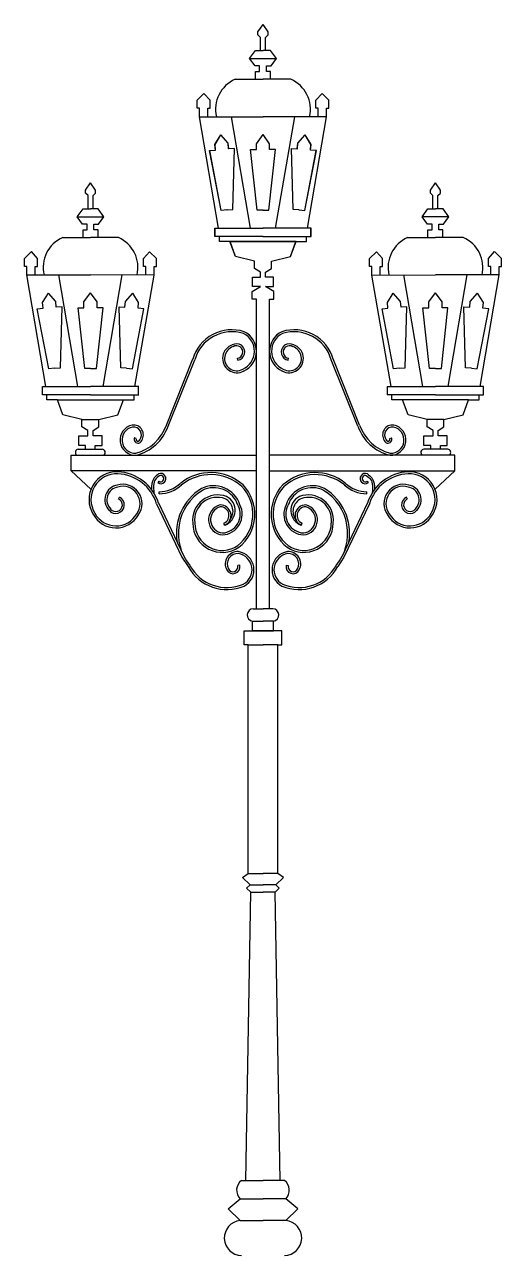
# Model space of a CAD drawing. Header units: millimetres. Extents: x 1931 to 30327, y -2374 to 17555.
# Drawn here: x 7411 to 8612, y 14453 to 17555 of the extents above; entities that cross this region are included whole.
import ezdxf

# ---------------------------------------------------------------- set-up
doc = ezdxf.new("R2010")
doc.units = ezdxf.units.MM

msp = doc.modelspace()

# ---------------------------------------------------------------- linework, layer by layer
at = {"color": 4, "linetype": 'ByBlock', "lineweight": -2}
for p, q in [((7998.6, 17537.2), (8011.4, 17555.2)), ((7998.6, 17529.1), (7998.6, 17537.2)), ((8005, 17523.1), (7998.6, 17529.1)), ((8024.2, 17537.2), (8011.4, 17555.2)), ((8017.8, 17523.1), (8024.2, 17529)), ((8024.2, 17529), (8024.2, 17537.2)), ((8005, 17509.5), (8005, 17523.1)), ((8005, 17489.8), (8005, 17509.5)), ((8017.7, 17489.8), (8017.8, 17509.5)), ((8017.8, 17509.5), (8017.8, 17523.1)), ((7977.5, 17469.8), (7992.4, 17489.8)), ((7991.2, 17450.9), (7977.5, 17469.8)), ((7977.5, 17469.8), (8045.2, 17469.8)), ((7992.4, 17489.8), (8011.3, 17489.8)), ((8030.4, 17489.8), (8011.5, 17489.8)), ((8045.2, 17469.8), (8030.4, 17489.8)), ((8031.5, 17450.9), (8045.2, 17469.8)), ((8002.8, 17450.9), (7991.2, 17450.9)), ((7992.5, 17417.4), (7992.5, 17437.1)), ((7992.5, 17437.1), (8002.8, 17437.1)), ((8002.8, 17437.1), (8002.8, 17450.9)), ((8019.9, 17437.1), (8019.9, 17450.9)), ((8019.9, 17450.9), (8031.5, 17450.9)), ((8030.2, 17437.1), (8019.9, 17437.1)), ((8030.2, 17417.4), (8030.2, 17437.1)), ((7941.2, 17417.4), (8011.3, 17417.4)), ((8081.5, 17417.3), (8011.4, 17417.4)), ((7862.5, 17381.8), (7845.2, 17365)), ((7878, 17365), (7862.5, 17381.8)), ((8144.7, 17364.9), (8160.1, 17381.7)), ((8160.1, 17381.7), (8177.4, 17364.8)), ((7845.2, 17344.6), (7845.2, 17365)), ((7851.1, 17344.6), (7845.2, 17344.6)), ((7851.1, 17323.1), (7851.1, 17344.6)), ((7872.1, 17323.1), (7872.1, 17344.6)), ((7872.1, 17344.6), (7878, 17344.6)), ((7878, 17344.6), (7878, 17365)), ((8144.6, 17344.4), (8144.7, 17364.9)), ((8150.5, 17344.4), (8144.6, 17344.4)), ((8150.5, 17323), (8150.5, 17344.4)), ((8171.5, 17323), (8171.5, 17344.4)), ((8171.5, 17344.4), (8177.4, 17344.4)), ((8177.4, 17344.4), (8177.4, 17364.8)), ((7899, 17041.9), (7851.1, 17323.1)), ((7851.1, 17323.1), (8011.3, 17323.1)), ((7979.6, 17041.9), (7931.6, 17323.1)), ((8171.5, 17323), (8011.3, 17323.1)), ((8043.2, 17041.9), (8091.2, 17323.1)), ((8123.2, 17041.7), (8171.5, 17323)), ((7890.3, 17253.3), (7905, 17277.6)), ((7891.5, 17239), (7890.3, 17253.3)), ((7890.5, 17253.3), (7905.3, 17277.6)), ((7891.7, 17239), (7890.5, 17253.3)), ((7923.4, 17256), (7905, 17277.6)), ((7923.7, 17256), (7905.3, 17277.6)), ((7924.6, 17241.7), (7923.4, 17256)), ((7924.8, 17241.7), (7923.7, 17256)), ((7994.5, 17240.6), (7994.5, 17254.9)), ((7994.8, 17254.9), (8011.4, 17277.9)), ((7994.8, 17240.6), (7994.8, 17254.9)), ((8028, 17254.9), (8011.4, 17277.9)), ((8027.8, 17240.6), (8027.8, 17254.9)), ((8028, 17240.6), (8028, 17254.9)), ((8097.7, 17241.7), (8098.9, 17256)), ((8098, 17241.7), (8099.1, 17256)), ((8098.9, 17256), (8117.3, 17277.6)), ((8099.1, 17256), (8117.6, 17277.6)), ((8132, 17253.3), (8117.3, 17277.6)), ((8132.3, 17253.3), (8117.6, 17277.6)), ((8130.9, 17239), (8132, 17253.3)), ((8131.1, 17239), (8132.3, 17253.3)), ((7876.7, 17237.8), (7891.5, 17239)), ((7905.6, 17086.7), (7876.7, 17237.8)), ((7877, 17237.8), (7891.7, 17239)), ((7905.8, 17086.7), (7877, 17237.8)), ((7939.3, 17242.9), (7924.6, 17241.7)), ((7939.6, 17242.9), (7924.8, 17241.7)), ((7935.2, 17089.1), (7939.3, 17242.9)), ((7935.5, 17089.1), (7939.6, 17242.9)), ((7996.3, 17087.6), (7979.8, 17240.6)), ((7979.8, 17240.6), (7994.5, 17240.6)), ((7996.5, 17087.6), (7980, 17240.6)), ((7980, 17240.6), (7994.8, 17240.6)), ((8026, 17087.6), (8042.6, 17240.6)), ((8026.3, 17087.6), (8042.8, 17240.6)), ((8042.6, 17240.6), (8027.8, 17240.6)), ((8042.8, 17240.6), (8028, 17240.6)), ((8087.1, 17089.1), (8083, 17242.9)), ((8083, 17242.9), (8097.7, 17241.7)), ((8087.3, 17089.1), (8083.2, 17242.9)), ((8083.2, 17242.9), (8098, 17241.7)), ((8116.8, 17086.7), (8145.6, 17237.8)), ((8117, 17086.7), (8145.9, 17237.8)), ((8145.6, 17237.8), (8130.9, 17239)), ((8145.9, 17237.8), (8131.1, 17239)), ((7563.9, 17138.2), (7576.8, 17156.2)), ((7589.6, 17138.2), (7576.8, 17156.2)), ((8433, 17138.2), (8445.8, 17156.2)), ((8458.7, 17138.2), (8445.8, 17156.2)), ((7563.9, 17130.1), (7563.9, 17138.2)), ((7570.4, 17124.1), (7563.9, 17130.1)), ((7583.1, 17124.1), (7589.6, 17130.1)), ((7589.6, 17130.1), (7589.6, 17138.2)), ((8433, 17130.1), (8433, 17138.2)), ((8439.4, 17124.1), (8433, 17130.1)), ((8452.2, 17124.1), (8458.7, 17130.1)), ((8458.7, 17130.1), (8458.7, 17138.2)), ((7570.4, 17110.5), (7570.4, 17124.1)), ((7570.4, 17090.8), (7570.4, 17110.5)), ((7583.1, 17110.5), (7583.1, 17124.1)), ((7583.1, 17090.8), (7583.1, 17110.5)), ((8439.5, 17110.5), (8439.4, 17124.1)), ((8439.5, 17090.8), (8439.5, 17110.5)), ((8452.2, 17110.5), (8452.2, 17124.1)), ((8452.2, 17090.8), (8452.2, 17110.5)), ((7542.9, 17070.8), (7557.7, 17090.8)), ((7556.6, 17051.9), (7542.9, 17070.8)), ((7542.9, 17070.8), (7610.6, 17070.8)), ((7557.7, 17090.8), (7576.7, 17090.8)), ((7595.8, 17090.8), (7576.8, 17090.8)), ((7610.6, 17070.8), (7595.8, 17090.8)), ((7596.8, 17051.9), (7610.6, 17070.8)), ((7920.4, 17087.9), (7905.6, 17086.7)), ((7920.6, 17087.9), (7905.8, 17086.7)), ((7920.4, 17087.9), (7935.2, 17089.1)), ((7920.6, 17087.9), (7935.5, 17089.1)), ((8011.2, 17087.6), (7996.3, 17087.6)), ((8011.4, 17087.6), (7996.5, 17087.6)), ((8011.2, 17087.6), (8026, 17087.6)), ((8011.4, 17087.6), (8026.3, 17087.6)), ((8101.9, 17087.9), (8087.1, 17089.1)), ((8102.2, 17087.9), (8087.3, 17089.1)), ((8101.9, 17087.9), (8116.8, 17086.7)), ((8102.2, 17087.9), (8117, 17086.7)), ((8412, 17070.8), (8426.8, 17090.8)), ((8425.7, 17051.9), (8412, 17070.8)), ((8479.7, 17070.8), (8412, 17070.8)), ((8426.8, 17090.8), (8445.8, 17090.8)), ((8464.9, 17090.8), (8445.9, 17090.8)), ((8479.7, 17070.8), (8464.9, 17090.8)), ((8466, 17051.9), (8479.7, 17070.8)), ((7568.2, 17051.9), (7556.6, 17051.9)), ((7557.9, 17018.4), (7557.9, 17038.2)), ((7557.9, 17038.2), (7568.2, 17038.2)), ((7568.2, 17038.2), (7568.2, 17051.9)), ((7585.2, 17038.1), (7585.2, 17051.9)), ((7585.2, 17051.9), (7596.8, 17051.9)), ((7595.6, 17038.1), (7585.2, 17038.1)), ((7595.5, 17018.4), (7595.6, 17038.1)), ((7889.9, 17041.9), (8011.2, 17041.9)), ((7890.1, 17021.2), (7890.1, 17041.9)), ((7890.1, 17041.9), (8011.4, 17041.9)), ((7890.4, 17021.1), (7890.4, 17041.7)), ((7890.4, 17041.7), (7899.3, 17041.7)), ((8132.5, 17041.9), (8011.2, 17041.9)), ((8132.7, 17041.9), (8011.4, 17041.9)), ((8132.2, 17041.7), (8123.2, 17041.7)), ((8132.1, 17021.1), (8132.2, 17041.7)), ((8132.5, 17021.2), (8132.5, 17041.9)), ((8437.3, 17051.9), (8425.7, 17051.9)), ((8427, 17018.4), (8427, 17038.1)), ((8427, 17038.1), (8437.4, 17038.1)), ((8437.4, 17038.1), (8437.3, 17051.9)), ((8454.4, 17038.2), (8454.4, 17051.9)), ((8454.4, 17051.9), (8466, 17051.9)), ((8464.7, 17038.2), (8454.4, 17038.2)), ((8464.7, 17018.4), (8464.7, 17038.2)), ((7506.6, 17018.4), (7576.7, 17018.4)), ((7646.8, 17018.3), (7576.8, 17018.4)), ((8011.2, 17021.2), (7889.9, 17021.2)), ((8011.4, 17021.2), (7890.1, 17021.2)), ((7901.6, 17021.1), (7890.4, 17021.1)), ((7901.3, 17008.4), (7901.3, 17021.2)), ((7928.1, 17008.4), (7901.3, 17008.4)), ((7901.6, 17008.3), (7901.6, 17021.1)), ((7928.4, 17008.3), (7901.6, 17008.3)), ((7941.9, 16970.9), (7928.1, 17008.4)), ((7928.1, 17008.4), (8011.4, 17008.4)), ((8011.2, 17008.4), (7928.4, 17008.3)), ((7942.2, 16970.9), (7928.4, 17008.3)), ((8011.2, 17021.2), (8132.5, 17021.2)), ((8094.5, 17008.4), (8011.2, 17008.4)), ((8011.4, 17021.2), (8132.7, 17021.2)), ((8011.4, 17008.4), (8094.2, 17008.3)), ((8080.3, 16970.9), (8094.2, 17008.3)), ((8080.7, 16970.9), (8094.5, 17008.4)), ((8094.2, 17008.3), (8121, 17008.3)), ((8094.5, 17008.4), (8121.3, 17008.4)), ((8121, 17008.3), (8121, 17021.1)), ((8121, 17021.1), (8132.1, 17021.1)), ((8121.3, 17008.4), (8121.3, 17021.2)), ((8375.7, 17018.3), (8445.8, 17018.4)), ((8516, 17018.4), (8445.9, 17018.4)), ((7427.9, 16982.9), (7410.6, 16966)), ((7443.3, 16966), (7427.9, 16982.9)), ((7710, 16965.9), (7725.5, 16982.7)), ((7725.5, 16982.7), (7742.8, 16965.9)), ((7989.8, 16958.8), (7941.9, 16970.9)), ((7990.2, 16958.8), (7942.2, 16970.9)), ((8032.4, 16958.8), (8080.3, 16970.9)), ((8032.8, 16958.8), (8080.7, 16970.9)), ((8297.1, 16982.7), (8279.8, 16965.9)), ((8312.6, 16965.9), (8297.1, 16982.7)), ((8579.2, 16966), (8594.7, 16982.9)), ((8594.7, 16982.9), (8612, 16966)), ((7410.6, 16945.6), (7410.6, 16966)), ((7416.4, 16945.6), (7410.6, 16945.6)), ((7416.4, 16924.2), (7416.4, 16945.6)), ((7437.5, 16924.2), (7437.5, 16945.6)), ((7437.5, 16945.6), (7443.3, 16945.6)), ((7443.3, 16945.6), (7443.3, 16966)), ((7710, 16945.4), (7710, 16965.9)), ((7715.9, 16945.4), (7710, 16945.4)), ((7715.8, 16924), (7715.9, 16945.4)), ((7736.9, 16924), (7736.9, 16945.4)), ((7736.9, 16945.4), (7742.8, 16945.4)), ((7742.8, 16945.4), (7742.8, 16965.9)), ((7989.8, 16940.7), (7989.8, 16958.8)), ((8004.6, 16931.3), (7989.8, 16940.7)), ((8017.9, 16931.3), (8032.8, 16940.7)), ((8032.8, 16940.7), (8032.8, 16958.8)), ((8279.8, 16945.4), (8279.8, 16965.9)), ((8285.7, 16945.4), (8279.8, 16945.4)), ((8285.7, 16924), (8285.7, 16945.4)), ((8306.7, 16924), (8306.7, 16945.4)), ((8306.7, 16945.4), (8312.6, 16945.4)), ((8312.6, 16945.4), (8312.6, 16965.9)), ((8579.2, 16945.6), (8579.2, 16966)), ((8585.1, 16945.6), (8579.2, 16945.6)), ((8585.1, 16924.2), (8585.1, 16945.6)), ((8606.1, 16924.2), (8606.1, 16945.6)), ((8606.1, 16945.6), (8612, 16945.6)), ((8612, 16945.6), (8612, 16966)), ((7464.4, 16642.9), (7416.4, 16924.2)), ((7416.4, 16924.2), (7576.7, 16924.2)), ((7545, 16642.9), (7497, 16924.2)), ((7736.9, 16924), (7576.7, 16924.2)), ((7608.6, 16642.9), (7656.6, 16924.2)), ((7688.6, 16642.8), (7736.9, 16924)), ((7984.8, 16894.8), (7984.8, 16918.4)), ((7984.8, 16918.4), (8004.6, 16918.4)), ((8004.6, 16918.4), (8004.6, 16931.3)), ((8017.9, 16918.4), (8017.9, 16931.3)), ((8037.8, 16918.4), (8017.9, 16918.4)), ((8037.8, 16894.8), (8037.8, 16918.4)), ((8285.7, 16924), (8445.9, 16924.2)), ((8334, 16642.8), (8285.7, 16924)), ((8414, 16642.9), (8366, 16924.2)), ((8606.1, 16924.2), (8445.9, 16924.2)), ((8477.6, 16642.9), (8525.6, 16924.2)), ((8558.2, 16642.9), (8606.1, 16924.2)), ((7455.9, 16854.3), (7470.6, 16878.6)), ((7489, 16857), (7470.6, 16878.6)), ((7560.2, 16856), (7576.8, 16879)), ((7593.4, 16856), (7576.8, 16879)), ((7664.5, 16857), (7682.9, 16878.6)), ((7697.6, 16854.3), (7682.9, 16878.6)), ((7984.3, 16882.1), (8004.6, 16894.8)), ((7984.3, 16862.9), (7984.3, 16882.1)), ((8004.6, 16894.8), (7984.8, 16894.8)), ((8038.3, 16882.1), (8017.9, 16894.8)), ((8017.9, 16894.8), (8037.8, 16894.8)), ((8038.3, 16862.9), (8038.3, 16882.1)), ((8324.9, 16854.3), (8339.6, 16878.6)), ((8358.1, 16857), (8339.6, 16878.6)), ((8429.2, 16856), (8445.8, 16879)), ((8462.4, 16856), (8445.8, 16879)), ((8533.5, 16857), (8552, 16878.6)), ((8566.7, 16854.3), (8552, 16878.6)), ((7457.1, 16840.1), (7455.9, 16854.3)), ((7490.2, 16842.7), (7489, 16857)), ((7560.2, 16841.6), (7560.2, 16856)), ((7593.4, 16841.6), (7593.4, 16856)), ((7663.4, 16842.7), (7664.5, 16857)), ((7696.5, 16840.1), (7697.6, 16854.3)), ((7994.8, 16862.9), (7984.3, 16862.9)), ((7994.8, 16082.7), (7994.8, 16862.9)), ((8027.8, 16082.7), (8027.8, 16862.9)), ((8027.8, 16862.9), (8038.3, 16862.9)), ((8326.1, 16840.1), (8324.9, 16854.3)), ((8359.2, 16842.7), (8358.1, 16857)), ((8429.2, 16841.6), (8429.2, 16856)), ((8462.4, 16841.6), (8462.4, 16856)), ((8532.4, 16842.7), (8533.5, 16857)), ((8565.5, 16840.1), (8566.7, 16854.3)), ((7442.3, 16838.9), (7457.1, 16840.1)), ((7471.2, 16687.7), (7442.3, 16838.9)), ((7504.9, 16843.9), (7490.2, 16842.7)), ((7500.8, 16690.1), (7504.9, 16843.9)), ((7561.9, 16688.6), (7545.4, 16841.6)), ((7545.4, 16841.6), (7560.2, 16841.6)), ((7591.7, 16688.6), (7608.2, 16841.6)), ((7608.2, 16841.6), (7593.4, 16841.6)), ((7652.7, 16690.1), (7648.6, 16843.9)), ((7648.6, 16843.9), (7663.4, 16842.7)), ((7682.4, 16687.7), (7711.2, 16838.9)), ((7711.2, 16838.9), (7696.5, 16840.1)), ((8311.4, 16838.9), (8326.1, 16840.1)), ((8340.2, 16687.7), (8311.4, 16838.9)), ((8374, 16843.9), (8359.2, 16842.7)), ((8369.9, 16690.1), (8374, 16843.9)), ((8430.9, 16688.6), (8414.4, 16841.6)), ((8414.4, 16841.6), (8429.2, 16841.6)), ((8460.7, 16688.6), (8477.2, 16841.6)), ((8477.2, 16841.6), (8462.4, 16841.6)), ((8521.7, 16690.1), (8517.6, 16843.9)), ((8517.6, 16843.9), (8532.4, 16842.7)), ((8551.4, 16687.7), (8580.3, 16838.9)), ((8580.3, 16838.9), (8565.5, 16840.1)), ((7767.8, 16545.2), (7834.8, 16712.3)), ((7772.4, 16543.3), (7839.4, 16710.4)), ((7947.5, 16709.1), (7946.8, 16714.1)), ((8075.1, 16709.1), (8075.8, 16714.1)), ((8250.2, 16543.3), (8183.2, 16710.4)), ((8254.8, 16545.2), (8187.8, 16712.3)), ((7486, 16688.9), (7471.2, 16687.7)), ((7486, 16688.9), (7500.8, 16690.1)), ((7576.8, 16688.6), (7561.9, 16688.6)), ((7576.8, 16688.6), (7591.7, 16688.6)), ((7667.5, 16688.9), (7652.7, 16690.1)), ((7667.5, 16688.9), (7682.4, 16687.7)), ((8355, 16688.9), (8340.2, 16687.7)), ((8355, 16688.9), (8369.9, 16690.1)), ((8445.8, 16688.6), (8430.9, 16688.6)), ((8445.8, 16688.6), (8460.7, 16688.6)), ((8536.6, 16688.9), (8521.7, 16690.1)), ((8536.6, 16688.9), (8551.4, 16687.7)), ((7455.5, 16622.2), (7455.5, 16642.9)), ((7455.5, 16642.9), (7576.8, 16642.9)), ((7698.1, 16642.9), (7576.8, 16642.9)), ((7697.5, 16642.8), (7688.6, 16642.8)), ((7697.5, 16622.1), (7697.5, 16642.8)), ((8324.5, 16642.9), (8445.8, 16642.9)), ((8325.1, 16622.1), (8325, 16642.8)), ((8325, 16642.8), (8334, 16642.8)), ((8567.1, 16642.9), (8445.8, 16642.9)), ((8567.1, 16622.2), (8567.1, 16642.9)), ((7576.8, 16622.2), (7455.5, 16622.2)), ((7466.6, 16609.4), (7466.6, 16622.2)), ((7493.5, 16609.4), (7466.6, 16609.4)), ((7507.2, 16571.9), (7493.5, 16609.4)), ((7493.5, 16609.4), (7576.8, 16609.4)), ((7576.8, 16622.2), (7698.1, 16622.2)), ((7576.8, 16609.4), (7659.5, 16609.3)), ((7645.7, 16571.9), (7659.5, 16609.3)), ((7659.5, 16609.3), (7686.3, 16609.3)), ((7686.3, 16609.3), (7686.3, 16622.1)), ((7686.3, 16622.1), (7697.5, 16622.1)), ((8445.8, 16622.2), (8324.5, 16622.2)), ((8336.2, 16622.1), (8325.1, 16622.1)), ((8336.3, 16609.3), (8336.2, 16622.1)), ((8363.1, 16609.3), (8336.3, 16609.3)), ((8445.8, 16609.4), (8363.1, 16609.3)), ((8376.9, 16571.9), (8363.1, 16609.3)), ((8445.8, 16622.2), (8567.1, 16622.2)), ((8529.1, 16609.4), (8445.8, 16609.4)), ((8515.3, 16571.9), (8529.1, 16609.4)), ((8529.1, 16609.4), (8555.9, 16609.4)), ((8555.9, 16609.4), (8555.9, 16622.2)), ((7555.1, 16559.8), (7507.2, 16571.9)), ((7597.8, 16559.8), (7645.7, 16571.9)), ((8424.8, 16559.8), (8376.9, 16571.9)), ((8467.4, 16559.8), (8515.3, 16571.9)), ((7555.1, 16541.7), (7555.1, 16559.8)), ((7555.1, 16559.8), (7597.8, 16559.8)), ((7570, 16532.3), (7555.1, 16541.7)), ((7582.9, 16532.3), (7597.8, 16541.7)), ((7597.8, 16541.7), (7597.8, 16559.8)), ((8424.8, 16541.7), (8424.8, 16559.8)), ((8467.4, 16559.8), (8424.8, 16559.8)), ((8439.7, 16532.3), (8424.8, 16541.7)), ((8452.6, 16532.3), (8467.4, 16541.7)), ((8467.4, 16541.7), (8467.4, 16559.8)), ((7547.2, 16494.5), (7547.2, 16518.9)), ((7547.2, 16518.9), (7570, 16518.9)), ((7570, 16518.9), (7570, 16532.3)), ((7582.9, 16518.9), (7582.9, 16532.3)), ((7605.7, 16518.9), (7582.9, 16518.9)), ((7605.7, 16494.5), (7605.7, 16518.9)), ((7691.9, 16511.5), (7687.2, 16513.3)), ((8330.7, 16511.5), (8335.3, 16513.3)), ((8416.9, 16494.5), (8416.9, 16518.9)), ((8416.9, 16518.9), (8439.7, 16518.9)), ((8439.7, 16518.9), (8439.7, 16532.3)), ((8452.6, 16518.9), (8452.6, 16532.3)), ((8475.4, 16518.9), (8452.6, 16518.9)), ((8475.4, 16494.5), (8475.4, 16518.9)), ((7545.8, 16485.3), (7606, 16485.3)), ((7564.4, 16494.5), (7547.2, 16494.5)), ((7564.4, 16485.3), (7564.4, 16494.5)), ((7588.5, 16485.3), (7588.5, 16494.5)), ((7588.5, 16494.5), (7605.7, 16494.5)), ((8476.8, 16485.3), (8416.5, 16485.3)), ((8434.1, 16494.5), (8416.9, 16494.5)), ((8434.1, 16485.3), (8434.1, 16494.5)), ((8458.2, 16485.3), (8458.2, 16494.5)), ((8458.2, 16494.5), (8475.4, 16494.5)), ((7527.6, 16430.3), (7527.6, 16469.9)), ((7527.6, 16469.9), (7994.8, 16469.9)), ((8495, 16469.9), (8027.8, 16469.9)), ((8495, 16430.3), (8495, 16469.9)), ((7994.8, 16430.3), (7527.6, 16430.3)), ((7527.6, 16430.3), (7577.8, 16383.9)), ((8027.8, 16430.3), (8495, 16430.3)), ((8495, 16430.3), (8444.8, 16383.9)), ((7749.1, 16404.1), (7746.3, 16399.9)), ((8273.5, 16404.1), (8276.3, 16399.9)), ((7647.5, 16359.4), (7649.7, 16363.9)), ((7747.7, 16349.5), (7811.7, 16215)), ((7749.8, 16372.4), (7749.6, 16377.4)), ((8274.8, 16349.5), (8210.9, 16215)), ((8272.8, 16372.4), (8272.9, 16377.4)), ((8375.1, 16359.4), (8372.9, 16363.9)), ((7743.2, 16347.4), (7807.1, 16212.9)), ((8279.4, 16347.4), (8215.4, 16212.9)), ((7915.3, 16293.6), (7913, 16298)), ((8107.3, 16293.6), (8109.6, 16298)), ((7807.1, 16212.9), (7822.8, 16188.9)), ((8215.4, 16212.9), (8199.8, 16188.9)), ((7952.7, 16192.5), (7947.8, 16191.4)), ((8069.9, 16192.5), (8074.8, 16191.4)), ((7986.8, 16082.7), (8011.3, 16082.7)), ((8035.8, 16082.7), (8011.3, 16082.7)), ((7985.2, 16027.4), (7985.2, 16051.6)), ((7985.2, 16051.6), (8011.3, 16051.6)), ((8037.4, 16051.6), (8011.3, 16051.6)), ((8037.4, 16027.4), (8037.4, 16051.6)), ((7963.6, 16006.3), (7963.6, 16027.4)), ((7963.6, 16027.4), (8011.3, 16027.4)), ((8011.3, 16027.4), (7985.2, 16027.4)), ((8059, 16027.4), (8011.3, 16027.4)), ((8011.3, 16027.4), (8037.4, 16027.4)), ((8059, 16006.3), (8059, 16027.4)), ((7963.6, 15991.6), (7963.6, 16006.3)), ((7974.2, 15991.6), (7963.6, 15991.6)), ((7974.2, 15415.4), (7974.2, 15991.6)), ((7974.2, 15991.6), (8011.3, 15991.6)), ((8048.3, 15991.6), (8011.3, 15991.6)), ((8048.3, 15415.4), (8048.3, 15991.6)), ((8048.3, 15991.6), (8059, 15991.6)), ((8059, 15991.6), (8059, 16006.3)), ((7959.4, 15405.7), (7974.2, 15415.4)), ((7978.9, 15386.8), (7959.4, 15405.7)), ((7974.2, 15415.4), (8011.3, 15415.4)), ((8048.3, 15415.4), (8011.3, 15415.4)), ((8043.7, 15386.8), (8063.2, 15405.7)), ((8063.2, 15405.7), (8048.3, 15415.4)), ((7967.8, 14641.5), (7980.4, 15368.3)), ((7970.1, 15378.6), (7978.9, 15386.8)), ((7980.4, 15368.3), (7970.1, 15378.6)), ((7978.9, 15386.8), (8011.3, 15386.8)), ((7980.4, 15368.3), (8011.3, 15368.3)), ((8043.7, 15386.8), (8011.3, 15386.8)), ((8042.2, 15368.3), (8011.3, 15368.3)), ((8042.2, 15368.3), (8052.4, 15378.6)), ((8054.8, 14641.5), (8042.2, 15368.3)), ((8052.4, 15378.6), (8043.7, 15386.8)), ((7957.3, 14641.5), (8011.3, 14641.5)), ((8065.3, 14641.5), (8011.3, 14641.5)), ((7923.6, 14570.1), (7953.5, 14595.6)), ((7953.5, 14595.6), (8011.3, 14595.6)), ((8069, 14595.6), (8011.3, 14595.6)), ((8099, 14570.1), (8069, 14595.6)), ((7953.5, 14540.7), (7923.6, 14570.1)), ((8069, 14540.7), (8099, 14570.1)), ((7953.5, 14540.7), (8011.3, 14540.7)), ((8069, 14540.7), (8011.3, 14540.7))]:
    msp.add_line(p, q, dxfattribs=at)
for centre, radius, start, end in [((7973.9, 17342), 82.1, 113.4694, 193.2949), ((8048.7, 17342), 82.1, 346.6446, 66.4701), ((7539.3, 16943), 82.1, 113.4694, 193.2949), ((7614.1, 16943), 82.1, 346.6446, 66.4701), ((8408.5, 16943), 82.1, 113.5299, 193.3554), ((8483.3, 16943), 82.1, 346.7051, 66.5306), ((7932.6, 16684.3), 101.7, 72.0223, 164.2876), ((8090, 16684.3), 101.7, 15.7124, 107.9777), ((7932.6, 16684.2), 96.8, 72.4775, 164.2991), ((7940.1, 16731.9), 49.7, 294.1424, 64.151), ((7940.1, 16731.9), 54.7, 294.1424, 64.151), ((8082.5, 16731.9), 54.7, 115.849, 245.8576), ((8082.5, 16731.9), 49.7, 115.849, 245.8576), ((8089.9, 16684.2), 96.8, 15.7009, 107.5225), ((7945.5, 16713.8), 36.1, 107.4881, 298.8213), ((7945.5, 16713.8), 31.1, 107.4881, 298.8213), ((7944.6, 16729.9), 20.9, 277.9565, 122.0477), ((7944.6, 16729.9), 15.9, 277.9565, 122.0477), ((8078, 16729.9), 20.9, 57.9523, 262.0435), ((8077.1, 16713.8), 36.1, 241.1787, 72.5119), ((8078, 16729.9), 15.9, 57.9523, 262.0435), ((8077.1, 16713.8), 31.1, 241.1787, 72.5119), ((7689.2, 16508.1), 38.2, 101.2947, 272.9663), ((7689.2, 16508.1), 33.2, 101.2947, 272.9663), ((7685.1, 16521), 24.8, 325.9401, 97.9695), ((7685, 16520.8), 20, 322.3216, 97.5252), ((7663.8, 16581.7), 110.2, 284.2238, 340.6338), ((7664.1, 16581.5), 114.9, 283.6192, 340.5714), ((8358.5, 16581.5), 114.9, 199.4286, 256.3808), ((8358.8, 16581.7), 110.2, 199.3662, 255.7762), ((8337.5, 16521), 24.8, 82.0305, 214.0599), ((8337.6, 16520.8), 20, 82.4748, 217.6784), ((8333.4, 16508.1), 38.2, 267.0337, 78.7053), ((8333.4, 16508.1), 33.2, 267.0337, 78.7053), ((7696.3, 16509.8), 9.69, 159.246, 343.9164), ((7696.3, 16509.8), 4.69, 159.246, 343.9164), ((8326.3, 16509.8), 9.69, 196.0836, 20.754), ((8326.3, 16509.8), 4.69, 196.0836, 20.754), ((7547.1, 16476.6), 8.74, 98.445, 230.6948), ((7604.8, 16476.6), 8.74, 309.3052, 81.555), ((8417.8, 16476.6), 8.74, 98.445, 230.6948), ((8475.5, 16476.6), 8.74, 309.3052, 81.555), ((7642.9, 16358), 70.1, 87.4783, 212.1437), ((7642.9, 16358), 65.1, 87.4783, 212.1437), ((7640.2, 16315.2), 108, 17.352, 87.0366), ((7640.2, 16315.2), 113, 17.352, 87.0366), ((7753.5, 16410.8), 13, 236.6512, 113.589), ((7753.5, 16410.8), 8.01, 236.6512, 113.589), ((7879.8, 16304.2), 121.7, 48.0932, 129.1301), ((7879.8, 16304.2), 116.7, 48.0932, 129.1301), ((8142.8, 16304.2), 121.7, 50.8699, 131.9068), ((8142.8, 16304.2), 116.7, 50.8699, 131.9068), ((8269.1, 16410.8), 13, 66.411, 303.3488), ((8269.1, 16410.8), 8.01, 66.411, 303.3488), ((8382.4, 16315.2), 113, 92.9634, 162.648), ((8382.4, 16315.2), 108, 92.9634, 162.648), ((8379.7, 16358), 70.1, 327.8563, 92.5217), ((8379.7, 16358), 65.1, 327.8563, 92.5217), ((7650.3, 16357.4), 37.6, 98.5461, 225.4148), ((7650.3, 16357.4), 32.6, 98.5461, 225.4148), ((7657.9, 16347.8), 48.6, 323.6359, 106.595), ((7657.9, 16347.8), 43.6, 323.6359, 106.595), ((7747.5, 16460.2), 82.8, 271.4409, 312.0332), ((7747.5, 16460.2), 87.8, 271.4409, 312.0332), ((7925.2, 16272.7), 132.3, 121.4973, 189.5526), ((7925.2, 16272.7), 127.3, 121.4973, 219.2937), ((7887.1, 16323.8), 69.1, 17.8961, 116.7067), ((7887.1, 16323.8), 64.1, 17.8961, 116.7067), ((7884.4, 16321.1), 101.4, 308.3722, 43.8687), ((7884.4, 16321.1), 106.4, 308.3722, 43.8687), ((8138.1, 16321.1), 106.4, 136.1313, 231.6278), ((8138.1, 16321.1), 101.4, 136.1313, 231.6278), ((8135.5, 16323.8), 69.1, 63.2933, 162.1039), ((8135.5, 16323.8), 64.1, 63.2933, 162.1039), ((8097.4, 16272.7), 127.3, 320.7063, 58.5027), ((8097.4, 16272.7), 132.3, 350.4474, 58.5027), ((8275, 16460.2), 87.8, 227.9668, 268.5591), ((8275, 16460.2), 82.8, 227.9668, 268.5591), ((8364.7, 16347.8), 48.6, 73.405, 216.3641), ((8364.7, 16347.8), 43.6, 73.405, 216.3641), ((8372.3, 16357.4), 32.6, 314.5852, 81.4539), ((8372.3, 16357.4), 37.6, 314.5852, 81.4539), ((7640.3, 16344.5), 21.6, 218.6786, 64.335), ((7640.3, 16344.5), 16.6, 218.6786, 64.335), ((7897.6, 16305.7), 63.9, 69.8321, 186.4276), ((7895.9, 16306.3), 57.2, 69.5194, 186.7986), ((7901.8, 16330.6), 39.4, 290.0639, 63.0669), ((7900.5, 16328.2), 35.2, 321.6522, 64.1311), ((8120.8, 16330.6), 39.4, 116.9331, 249.9361), ((8122, 16328.2), 35.2, 115.8689, 218.3478), ((8125, 16305.7), 63.9, 353.5724, 110.1679), ((8126.7, 16306.3), 57.2, 353.2014, 110.4806), ((8382.2, 16344.5), 21.6, 115.665, 321.3214), ((8382.2, 16344.5), 16.6, 115.665, 321.3214), ((7640.8, 16351.8), 65.2, 208.2233, 330.2654), ((7640.8, 16351.8), 60.2, 208.2233, 330.2654), ((7912.5, 16307.1), 38.4, 103.9126, 264.7437), ((7912.8, 16307.4), 33.7, 105.6354, 264.5682), ((7904, 16317.7), 26.7, 295.1751, 91.4341), ((7903.7, 16317.9), 21.9, 295.1472, 89.8751), ((7906.8, 16320.9), 47.1, 272.4648, 27.5977), ((7906.8, 16320.9), 52.1, 272.4648, 27.5977), ((8115.8, 16320.9), 52.1, 152.4023, 267.5352), ((8115.8, 16320.9), 47.1, 152.4023, 267.5352), ((8118.6, 16317.7), 26.7, 88.5659, 244.8249), ((8118.9, 16317.9), 21.9, 90.1249, 244.8528), ((8109.8, 16307.4), 33.7, 275.4318, 74.3646), ((8110.1, 16307.1), 38.4, 275.2563, 76.0874), ((8381.8, 16351.8), 65.2, 209.7346, 331.7767), ((8381.8, 16351.8), 60.2, 209.7346, 331.7767), ((7908.6, 16299.2), 74.4, 180.478, 304.2737), ((7908.6, 16299.2), 69.4, 180.478, 304.2737), ((8114, 16299.2), 74.4, 235.7263, 359.522), ((8114, 16299.2), 69.4, 235.7263, 359.522), ((7947.6, 16195.5), 31.4, 85.9133, 207.6814), ((7942.2, 16181), 46.4, 297.8021, 80.4364), ((8080.4, 16181), 46.4, 99.5636, 242.1979), ((8075, 16195.5), 31.4, 332.3186, 94.0867), ((7947.6, 16195.5), 26.4, 85.9133, 207.6814), ((7942.2, 16181), 41.4, 297.8021, 80.4364), ((8080.4, 16181), 41.4, 99.5636, 242.1979), ((8075, 16195.5), 26.4, 332.3186, 94.0867), ((7920.4, 16242.5), 111.3, 208.7663, 292.9572), ((7920.4, 16242.5), 106.3, 208.7663, 292.9572), ((7935.6, 16188.6), 17.5, 206.0497, 12.9904), ((7935.6, 16188.6), 12.5, 206.0497, 12.9904), ((8102.2, 16242.5), 111.3, 247.0428, 331.2337), ((8102.2, 16242.5), 106.3, 247.0428, 331.2337), ((8087, 16188.6), 17.5, 167.0096, 333.9503), ((8087, 16188.6), 12.5, 167.0096, 333.9503), ((7986.9, 16067.1), 15.6, 90.3797, 263.7938), ((8035.7, 16067.1), 15.6, 276.2062, 89.6203), ((7975.3, 14616.9), 30.5, 126.3071, 224.4087), ((8047.2, 14616.9), 30.5, 315.5913, 53.6929), ((7957.8, 14496.8), 44, 95.5224, 269.2128), ((8064.8, 14496.8), 44, 270.7872, 84.4776)]:
    msp.add_arc(centre, radius, start, end, dxfattribs=at)
for points, knots in [([(7748.3, 16422.7), (7744, 16419.5), (7731.2, 16409.9), (7730.2, 16394), (7730.6, 16382.8)], [0, 0, 0, 0, 0.1539878, 0.4627543, 0.4627543, 0.4627543, 0.4627543]), ([(7751.3, 16418.7), (7746.4, 16415), (7742.1, 16411.7), (7737.4, 16404.1), (7736.2, 16399.4), (7735.3, 16388.2), (7735.6, 16381.9), (7736.1, 16375.2), (7736.1, 16375), (7736.1, 16374.8)], [0, 0, 0, 0, 0.1777722, 0.1777722, 0.3555444, 0.3555444, 0.5333166, 0.5333166, 0.5387503, 0.5387503, 0.5387503, 0.5387503]), ([(8271.3, 16418.7), (8276.2, 16415), (8280.4, 16411.7), (8285.2, 16404.1), (8286.4, 16399.4), (8287.3, 16388.2), (8287, 16381.9), (8286.5, 16375.2), (8286.5, 16375), (8286.5, 16374.8)], [0, 0, 0, 0, 0.1777722, 0.1777722, 0.3555444, 0.3555444, 0.5333166, 0.5333166, 0.5387503, 0.5387503, 0.5387503, 0.5387503]), ([(8274.3, 16422.7), (8278.6, 16419.5), (8291.4, 16409.9), (8292.4, 16394), (8291.9, 16382.8)], [0, 0, 0, 0, 0.1539878, 0.4627543, 0.4627543, 0.4627543, 0.4627543])]:
    msp.add_open_spline(points, degree=3, knots=knots, dxfattribs=at)

doc.saveas('drawing.dxf')
